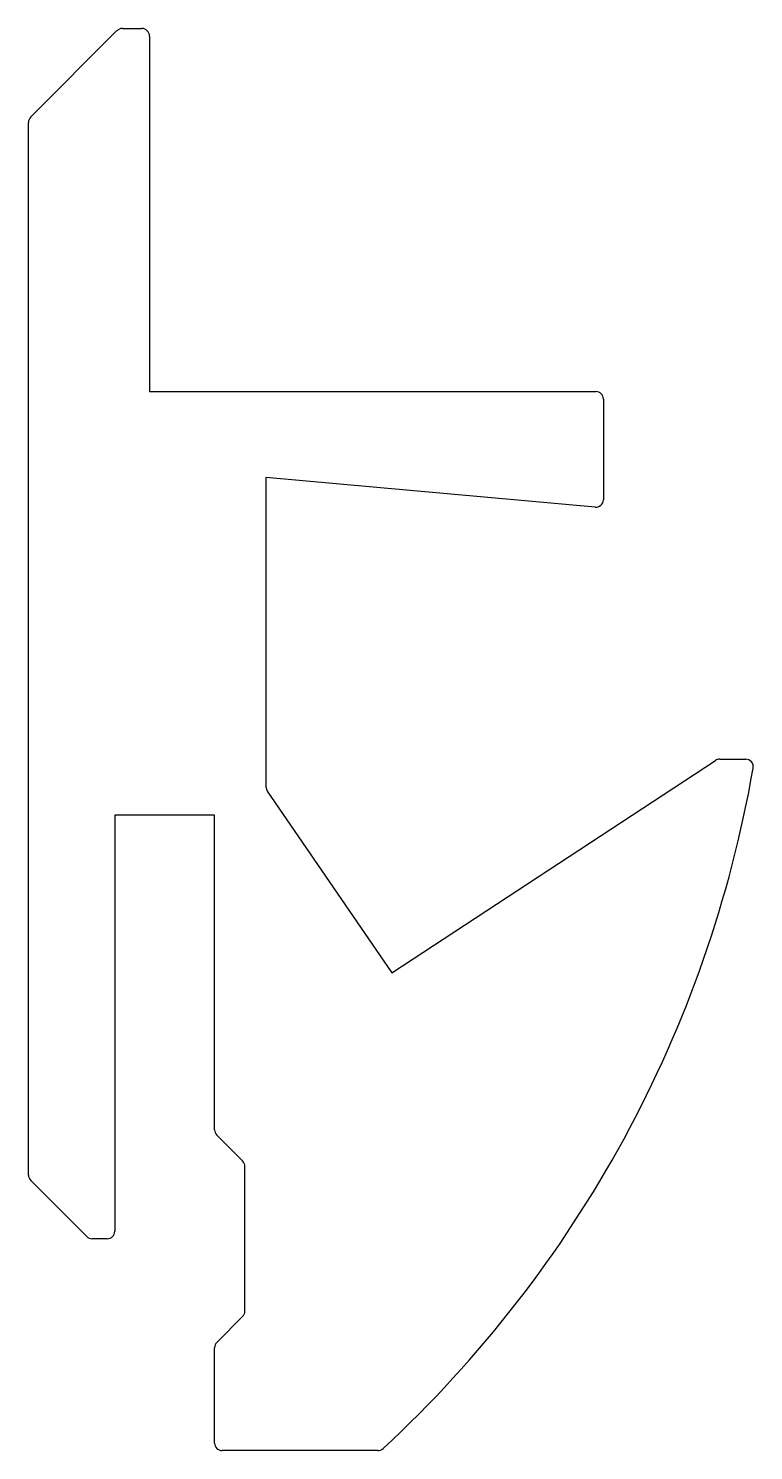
# Model space of a CAD drawing. Extents: x 508.7 to 532.7, y 586.2 to 633.2.
import ezdxf

# ---------------------------------------------------------------- set-up
doc = ezdxf.new("R2010")
doc.units = 0
doc.layers.get('0').update_dxf_attribs({"linetype": 'CONTINUOUS'})

# ---------------------------------------------------------------- blocks, each defined once
blk = doc.blocks.new('*U4')
for p, q in [((508.794, 630.285), (511.647, 633.138)), ((511.824, 633.211), (512.471, 633.211)), ((512.721, 632.961), (512.721, 621.211)), ((508.721, 595.315), (508.721, 630.108)), ((512.721, 621.211), (527.471, 621.211)), ((527.721, 620.961), (527.721, 617.635)), ((516.571, 618.371), (516.571, 608.149)), ((527.448, 617.386), (516.571, 618.371)), ((520.724, 602.001), (531.428, 609.02)), ((531.565, 609.061), (532.424, 609.061)), ((516.614, 608.008), (520.724, 602.001)), ((514.871, 607.211), (511.571, 607.211)), ((511.571, 607.211), (511.571, 593.461)), ((514.871, 596.815), (514.871, 607.211)), ((515.797, 595.785), (514.944, 596.638)), ((515.871, 590.815), (515.871, 595.608)), ((510.647, 593.285), (508.794, 595.138)), ((511.321, 593.211), (510.824, 593.211)), ((514.944, 589.785), (515.797, 590.638)), ((514.871, 586.461), (514.871, 589.608)), ((520.268, 586.211), (515.121, 586.211))]:
    blk.add_line(p, q)
for centre, radius, start, end in [((511.824, 632.961), 0.25, 90, 135), ((512.471, 632.961), 0.25, 0, 90), ((508.971, 630.108), 0.25, 135, 180), ((527.471, 620.961), 0.25, 0, 90), ((527.471, 617.635), 0.25, 264.8241, 0), ((493.264, 615.631), 40, 312.7923, 350.1216), ((531.565, 608.811), 0.25, 90, 123.2541), ((532.424, 608.811), 0.25, 350.1216, 90), ((516.821, 608.149), 0.25, 180, 214.3819), ((515.121, 596.815), 0.25, 180, 225), ((515.621, 595.608), 0.25, 0, 45), ((508.971, 595.315), 0.25, 180, 225), ((510.824, 593.461), 0.25, 225, 270), ((511.321, 593.461), 0.25, 270, 0), ((515.621, 590.815), 0.25, 315, 0), ((515.121, 589.608), 0.25, 135, 180), ((515.121, 586.461), 0.25, 180, 270), ((520.268, 586.461), 0.25, 270, 312.7923)]:
    blk.add_arc(centre, radius, start, end)

msp = doc.modelspace()

# ---------------------------------------------------------------- block references
msp.add_blockref('*U4', (0, 0))

doc.saveas('drawing.dxf')
